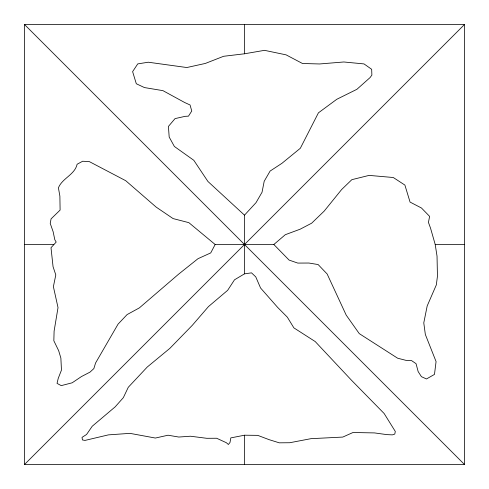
<?xml version="1.0" encoding="UTF-8"?>
<svg xmlns="http://www.w3.org/2000/svg" width="489" height="489" viewBox="0 0 489 489"><rect width="100%" height="100%" fill="white"/><g stroke="black" fill="none" stroke-linecap="round" stroke-linejoin="round"><path stroke-width="0.73" d="M215.16 244.5L210.741 252.905L197.99 258.699L178.485 274.268L139.371 307.881L127.085 314.592L118.057 324.14L95.569 363.003L93.851 368.596L89.988 372.135L81.449 376.561L72.164 382.801L61.259 385.625L57.036 383.388L58.222 378.413L61.461 370.094L60.874 358.076L58.649 350.656L53.839 340.778L54.102 331.169L58.02 307.612L53.387 286.64L55.801 274.928L53.063 266.713L51.003 247.727L56.192 242.073L54.792 239.702L53.148 231.762L50.214 223.381L51.082 218.864L60.104 210.087L59.884 196.15L58.423 187.849C62.17 178.222 74.793 174.799 77.121 164.243L82.647 161.248L89.267 161.578L125.722 180.698L156.132 207.079L173.088 218.583L188.852 222.654L215.16 244.5L273.84 244.5L285.307 234.696L300.118 229.213L311.64 223.204L324.17 211.126L341.64 189.524L351.854 179.665L369.085 175.392L393.284 177.513L404.892 185.074L410.057 202.079L421.481 208.014L429.617 216.382L428.437 222.397L430.54 228.161L435.21 244.5L437.032 256.181L437.447 276.261L436.335 284.879L427.184 305.949L423.78 322.881L425.344 334.476L436.072 361.573L434.476 374.409L426.469 378.969L421.414 376.664L418.144 371.554L416.041 363.657L411.555 360.607L405.888 360.332L397.636 358.211L359.274 333.632L346.212 315.142L327.159 274.005L318.131 264.555L308.895 263.033L297.795 263.088L289.085 260.075L273.84 244.5M244.5 215.16L256.04 202.629L262.037 192.256L264.201 181.248L270.105 171.064L281.945 163.308L300.338 148.259L318.425 112.837L336.793 99.285L356.909 89.304L370.045 77.598L371.878 75.104L371.677 69.31L364.018 63.918L343.828 61.981L319.561 63.967L302.477 63.491L286.089 54.854L264.506 50.336L244.5 53.79L223.62 56.284L205.337 63.442L186.81 67.531L148.277 62.219L137.751 63.894L132.617 71.632L136.303 83.747L144.438 87.568L162.941 90.648L184.708 102.531L190.062 104.976L191.755 111.021L188.479 116.15L185.166 116.333L175.05 118.601L168.418 126.425L169.188 137.054L174.371 146.462L193.797 160.288L207.941 181.48L244.5 215.16L244.5 273.84L234.5 279.812L227.648 290.325L208.467 306.585L192.33 325.283L169.872 348.345L147.25 367.031L128.283 387.276L123.344 397.655L115.159 406.86L92.225 426.243L86.577 434.464L82.036 437.38L82.421 439.947L84.976 440.418L108.411 434.874L129.958 433.358L155.38 438.046L168.045 435.216L178.791 437.044L190.459 436.225L206.761 438.303L216.639 438.248L226.34 442.71L228.363 444.495L230.013 442.453L230.808 437.893L244.5 435.21L257.727 435.357L269.188 439.69L279.28 442.826L289.72 442.734L310.937 438.676L342.783 437.074L352.979 432.508L374.501 432.918L386.842 434.617L392.367 434.868L394.788 434.055L395.308 431.457L384.14 413.511L351.505 380.253L315.203 341.548L293.877 327.874L287.349 317.196L277.611 307.361L260.57 288.003L255.759 276.878L251.511 272.856L244.5 273.84M24.45 464.55L464.55 24.45L464.55 464.55L24.45 464.55L24.45 24.45L464.55 24.45M24.45 244.5L53.79 244.5M435.21 244.5L464.55 244.5M24.45 24.45L464.55 464.55M244.5 24.45L244.5 53.79M244.5 435.21L244.5 464.55"/></g></svg>
